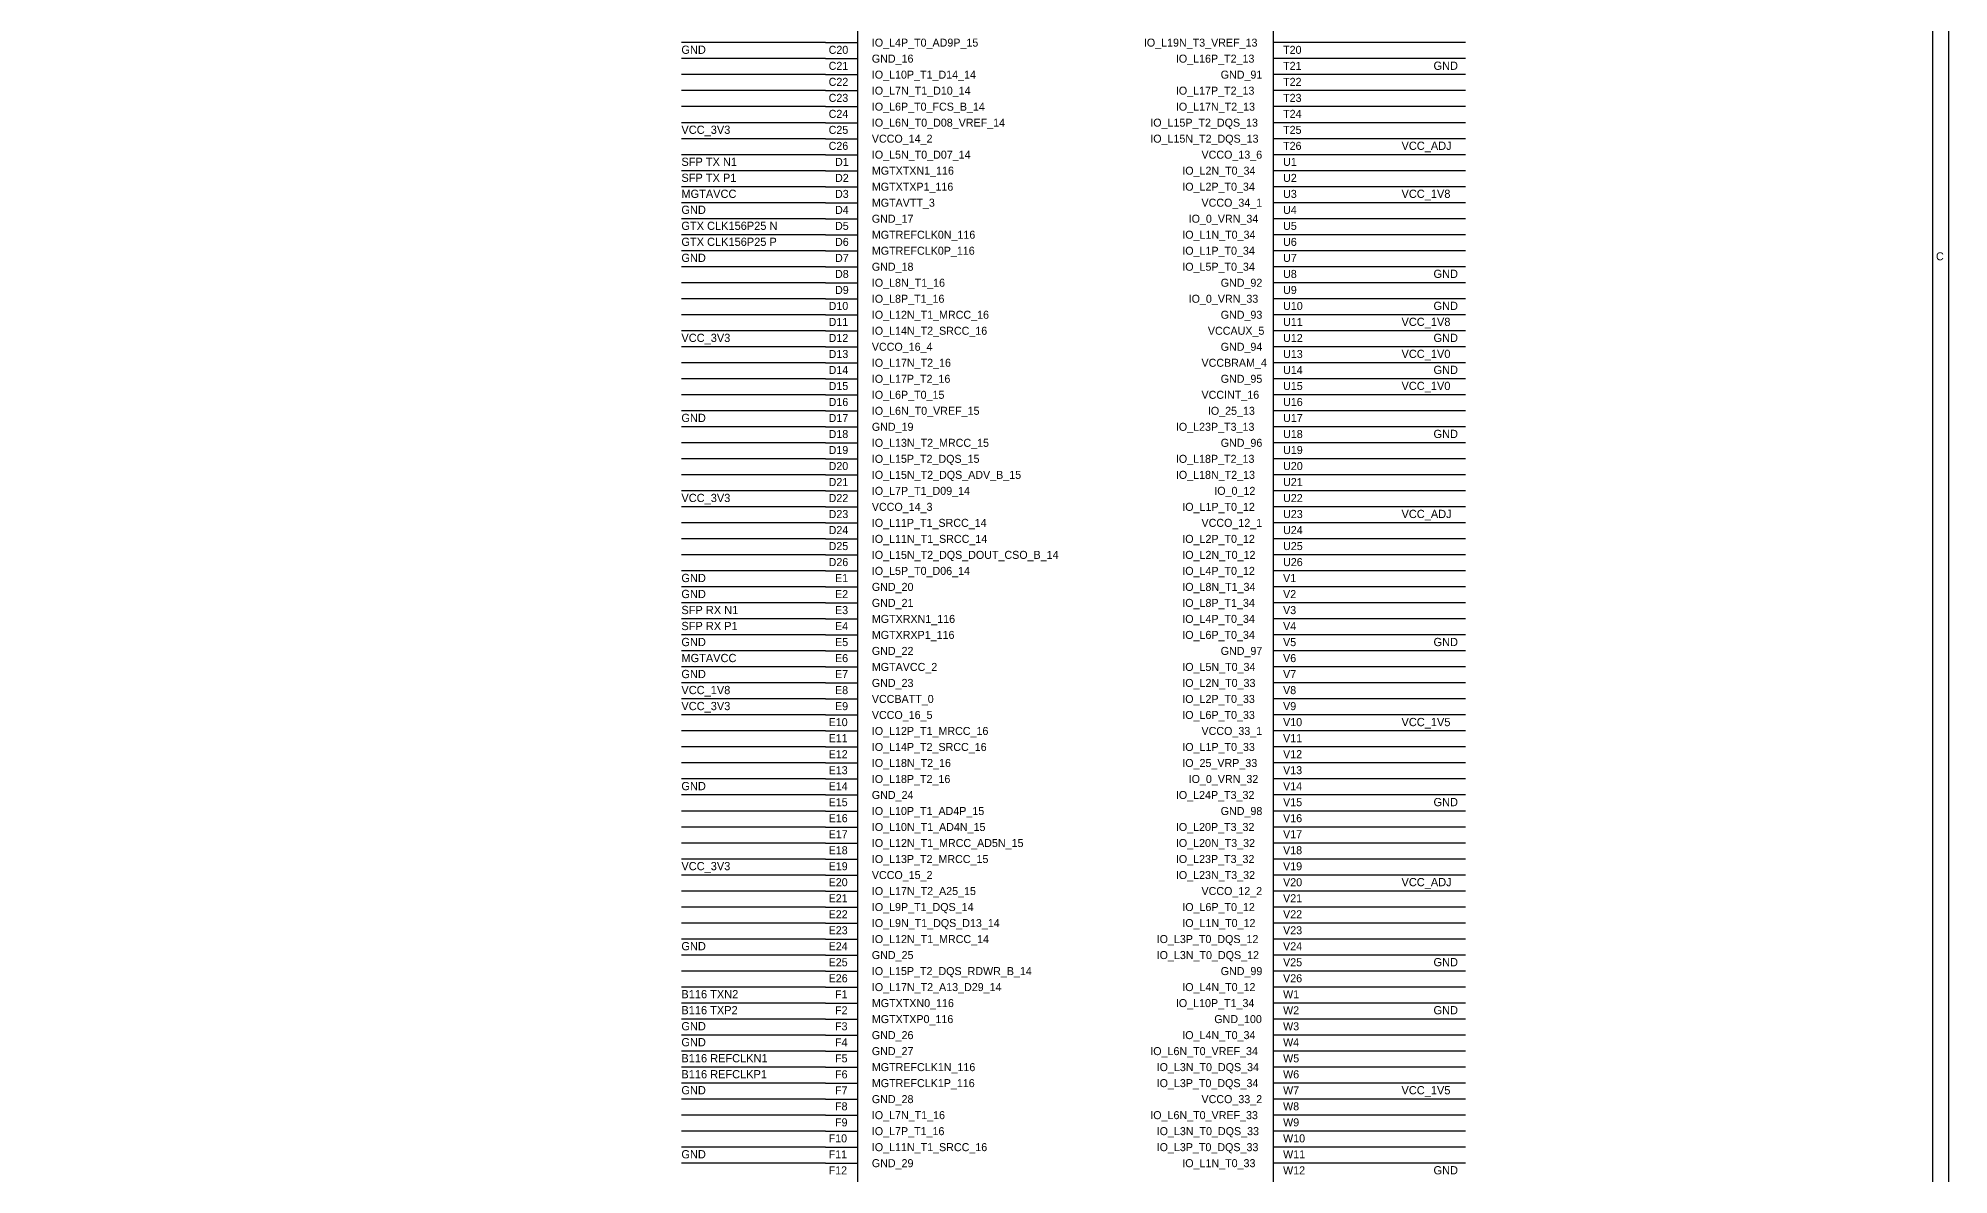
# Model space of a CAD drawing. Extents: x -3 to 747, y 3 to 1202.
# Drawn here: x 444 to 747.3, y 603.7 to 784 of the extents above; entities that cross this region are included whole.
import ezdxf

# ---------------------------------------------------------------- set-up
doc = ezdxf.new("R2010")
doc.units = 0

msp = doc.modelspace()

# ---------------------------------------------------------------- linework, layer by layer
at = {"layer": 'PARTS'}
for p, q in [((568.96, 783.336), (574.04, 783.336)), ((645.16, 783.336), (640.08, 783.336)), ((568.96, 780.796), (574.04, 780.796)), ((645.16, 780.796), (640.08, 780.796)), ((568.96, 778.256), (574.04, 778.256)), ((645.16, 778.256), (640.08, 778.256)), ((568.96, 775.716), (574.04, 775.716)), ((645.16, 775.716), (640.08, 775.716)), ((568.96, 773.176), (574.04, 773.176)), ((568.96, 770.636), (574.04, 770.636)), ((645.16, 773.176), (640.08, 773.176)), ((645.16, 770.636), (640.08, 770.636)), ((568.96, 768.096), (574.04, 768.096)), ((645.16, 768.096), (640.08, 768.096)), ((568.96, 765.556), (574.04, 765.556)), ((645.16, 765.556), (640.08, 765.556)), ((568.96, 763.016), (574.04, 763.016)), ((645.16, 763.016), (640.08, 763.016)), ((568.96, 760.476), (574.04, 760.476)), ((645.16, 760.476), (640.08, 760.476)), ((568.96, 757.936), (574.04, 757.936)), ((568.96, 755.396), (574.04, 755.396)), ((645.16, 757.936), (640.08, 757.936)), ((645.16, 755.396), (640.08, 755.396)), ((568.96, 752.856), (574.04, 752.856)), ((645.16, 752.856), (640.08, 752.856)), ((568.96, 750.316), (574.04, 750.316)), ((645.16, 750.316), (640.08, 750.316)), ((568.96, 747.776), (574.04, 747.776)), ((645.16, 747.776), (640.08, 747.776)), ((568.96, 745.236), (574.04, 745.236)), ((645.16, 745.236), (640.08, 745.236)), ((568.96, 742.696), (574.04, 742.696)), ((568.96, 740.156), (574.04, 740.156)), ((645.16, 742.696), (640.08, 742.696)), ((645.16, 740.156), (640.08, 740.156)), ((568.96, 737.616), (574.04, 737.616)), ((645.16, 737.616), (640.08, 737.616)), ((568.96, 735.076), (574.04, 735.076)), ((645.16, 735.076), (640.08, 735.076)), ((568.96, 732.536), (574.04, 732.536)), ((645.16, 732.536), (640.08, 732.536)), ((568.96, 729.996), (574.04, 729.996)), ((645.16, 729.996), (640.08, 729.996)), ((568.96, 727.456), (574.04, 727.456)), ((568.96, 724.916), (574.04, 724.916)), ((645.16, 727.456), (640.08, 727.456)), ((645.16, 724.916), (640.08, 724.916)), ((568.96, 722.376), (574.04, 722.376)), ((645.16, 722.376), (640.08, 722.376)), ((568.96, 719.836), (574.04, 719.836)), ((645.16, 719.836), (640.08, 719.836)), ((568.96, 717.296), (574.04, 717.296)), ((645.16, 717.296), (640.08, 717.296)), ((568.96, 714.756), (574.04, 714.756)), ((645.16, 714.756), (640.08, 714.756)), ((568.96, 712.216), (574.04, 712.216)), ((568.96, 709.676), (574.04, 709.676)), ((645.16, 712.216), (640.08, 712.216)), ((645.16, 709.676), (640.08, 709.676)), ((568.96, 707.136), (574.04, 707.136)), ((645.16, 707.136), (640.08, 707.136)), ((568.96, 704.596), (574.04, 704.596)), ((645.16, 704.596), (640.08, 704.596)), ((568.96, 702.056), (574.04, 702.056)), ((645.16, 702.056), (640.08, 702.056)), ((568.96, 699.516), (574.04, 699.516)), ((645.16, 699.516), (640.08, 699.516)), ((568.96, 696.976), (574.04, 696.976)), ((645.16, 696.976), (640.08, 696.976)), ((568.96, 694.436), (574.04, 694.436)), ((568.96, 691.896), (574.04, 691.896)), ((645.16, 694.436), (640.08, 694.436)), ((645.16, 691.896), (640.08, 691.896)), ((568.96, 689.356), (574.04, 689.356)), ((645.16, 689.356), (640.08, 689.356)), ((568.96, 686.816), (574.04, 686.816)), ((645.16, 686.816), (640.08, 686.816)), ((568.96, 684.276), (574.04, 684.276)), ((645.16, 684.276), (640.08, 684.276)), ((568.96, 681.736), (574.04, 681.736)), ((645.16, 681.736), (640.08, 681.736)), ((568.96, 679.196), (574.04, 679.196)), ((568.96, 676.656), (574.04, 676.656)), ((645.16, 679.196), (640.08, 679.196)), ((645.16, 676.656), (640.08, 676.656)), ((568.96, 674.116), (574.04, 674.116)), ((645.16, 674.116), (640.08, 674.116)), ((568.96, 671.576), (574.04, 671.576)), ((645.16, 671.576), (640.08, 671.576)), ((568.96, 669.036), (574.04, 669.036)), ((645.16, 669.036), (640.08, 669.036)), ((568.96, 666.496), (574.04, 666.496)), ((645.16, 666.496), (640.08, 666.496)), ((568.96, 663.956), (574.04, 663.956)), ((568.96, 661.416), (574.04, 661.416)), ((645.16, 663.956), (640.08, 663.956)), ((645.16, 661.416), (640.08, 661.416)), ((568.96, 658.876), (574.04, 658.876)), ((645.16, 658.876), (640.08, 658.876)), ((568.96, 656.336), (574.04, 656.336)), ((645.16, 656.336), (640.08, 656.336)), ((568.96, 653.796), (574.04, 653.796)), ((645.16, 653.796), (640.08, 653.796)), ((568.96, 651.256), (574.04, 651.256)), ((645.16, 651.256), (640.08, 651.256)), ((568.96, 648.716), (574.04, 648.716)), ((568.96, 646.176), (574.04, 646.176)), ((645.16, 648.716), (640.08, 648.716)), ((645.16, 646.176), (640.08, 646.176)), ((568.96, 643.636), (574.04, 643.636)), ((645.16, 643.636), (640.08, 643.636)), ((568.96, 641.096), (574.04, 641.096)), ((645.16, 641.096), (640.08, 641.096)), ((568.96, 638.556), (574.04, 638.556)), ((645.16, 638.556), (640.08, 638.556)), ((568.96, 636.016), (574.04, 636.016)), ((645.16, 636.016), (640.08, 636.016)), ((568.96, 633.476), (574.04, 633.476)), ((568.96, 630.936), (574.04, 630.936)), ((645.16, 633.476), (640.08, 633.476)), ((645.16, 630.936), (640.08, 630.936)), ((568.96, 628.396), (574.04, 628.396)), ((645.16, 628.396), (640.08, 628.396)), ((568.96, 625.856), (574.04, 625.856)), ((645.16, 625.856), (640.08, 625.856)), ((568.96, 623.316), (574.04, 623.316)), ((645.16, 623.316), (640.08, 623.316)), ((568.96, 620.776), (574.04, 620.776)), ((645.16, 620.776), (640.08, 620.776)), ((568.96, 618.236), (574.04, 618.236)), ((568.96, 615.696), (574.04, 615.696)), ((645.16, 618.236), (640.08, 618.236)), ((645.16, 615.696), (640.08, 615.696)), ((568.96, 613.156), (574.04, 613.156)), ((645.16, 613.156), (640.08, 613.156)), ((568.96, 610.616), (574.04, 610.616)), ((645.16, 610.616), (640.08, 610.616)), ((568.96, 608.076), (574.04, 608.076)), ((645.16, 608.076), (640.08, 608.076)), ((568.96, 605.536), (574.04, 605.536)), ((645.16, 605.536), (640.08, 605.536))]:
    msp.add_line(p, q, dxfattribs=at)
for points in [[(574.04, 963.676), (574.04, 102.616)], [(640.08, 102.616), (640.08, 963.676)]]:
    msp.add_lwpolyline(points, dxfattribs=at)
at = {"layer": 'TITLE'}
for points in [[(-2.54, 2.54), (747.268, 2.54), (747.268, 1202.436), (-2.54, 1202.436)], [(0, 5.08), (744.728, 5.08), (744.728, 1199.896), (0, 1199.896)]]:
    msp.add_lwpolyline(points, close=True, dxfattribs=at)
at = {"layer": 'WIRE'}
for points in [[(568.96, 783.336), (546.1, 783.336)], [(670.56, 783.336), (645.16, 783.336)], [(568.96, 780.796), (546.1, 780.796)], [(670.56, 780.796), (645.16, 780.796)], [(568.96, 778.256), (546.1, 778.256)], [(670.56, 778.256), (645.16, 778.256)], [(568.96, 775.716), (546.1, 775.716)], [(670.56, 775.716), (645.16, 775.716)], [(568.96, 773.176), (546.1, 773.176)], [(568.96, 770.636), (546.1, 770.636)], [(670.56, 773.176), (645.16, 773.176)], [(670.56, 770.636), (645.16, 770.636)], [(568.96, 768.096), (546.1, 768.096)], [(670.56, 768.096), (645.16, 768.096)], [(568.96, 765.556), (546.1, 765.556)], [(670.56, 765.556), (645.16, 765.556)], [(568.96, 763.016), (546.1, 763.016)], [(670.56, 763.016), (645.16, 763.016)], [(568.96, 760.476), (546.1, 760.476)], [(670.56, 760.476), (645.16, 760.476)], [(568.96, 757.936), (546.1, 757.936)], [(568.96, 755.396), (546.1, 755.396)], [(670.56, 757.936), (645.16, 757.936)], [(670.56, 755.396), (645.16, 755.396)], [(568.96, 752.856), (546.1, 752.856)], [(670.56, 752.856), (645.16, 752.856)], [(568.96, 750.316), (546.1, 750.316)], [(670.56, 750.316), (645.16, 750.316)], [(568.96, 747.776), (546.1, 747.776)], [(670.56, 747.776), (645.16, 747.776)], [(568.96, 745.236), (546.1, 745.236)], [(670.56, 745.236), (645.16, 745.236)], [(568.96, 742.696), (546.1, 742.696)], [(568.96, 740.156), (546.1, 740.156)], [(670.56, 742.696), (645.16, 742.696)], [(670.56, 740.156), (645.16, 740.156)], [(568.96, 737.616), (546.1, 737.616)], [(670.56, 737.616), (645.16, 737.616)], [(568.96, 735.076), (546.1, 735.076)], [(670.56, 735.076), (645.16, 735.076)], [(568.96, 732.536), (546.1, 732.536)], [(670.56, 732.536), (645.16, 732.536)], [(568.96, 729.996), (546.1, 729.996)], [(670.56, 729.996), (645.16, 729.996)], [(568.96, 727.456), (546.1, 727.456)], [(568.96, 724.916), (546.1, 724.916)], [(670.56, 727.456), (645.16, 727.456)], [(670.56, 724.916), (645.16, 724.916)], [(568.96, 722.376), (546.1, 722.376)], [(670.56, 722.376), (645.16, 722.376)], [(568.96, 719.836), (546.1, 719.836)], [(670.56, 719.836), (645.16, 719.836)], [(568.96, 717.296), (546.1, 717.296)], [(670.56, 717.296), (645.16, 717.296)], [(568.96, 714.756), (546.1, 714.756)], [(670.56, 714.756), (645.16, 714.756)], [(568.96, 712.216), (546.1, 712.216)], [(568.96, 709.676), (546.1, 709.676)], [(670.56, 712.216), (645.16, 712.216)], [(670.56, 709.676), (645.16, 709.676)], [(568.96, 707.136), (546.1, 707.136)], [(670.56, 707.136), (645.16, 707.136)], [(568.96, 704.596), (546.1, 704.596)], [(670.56, 704.596), (645.16, 704.596)], [(568.96, 702.056), (546.1, 702.056)], [(670.56, 702.056), (645.16, 702.056)], [(568.96, 699.516), (546.1, 699.516)], [(670.56, 699.516), (645.16, 699.516)], [(568.96, 696.976), (546.1, 696.976)], [(670.56, 696.976), (645.16, 696.976)], [(568.96, 694.436), (546.1, 694.436)], [(568.96, 691.896), (546.1, 691.896)], [(670.56, 694.436), (645.16, 694.436)], [(670.56, 691.896), (645.16, 691.896)], [(568.96, 689.356), (546.1, 689.356)], [(670.56, 689.356), (645.16, 689.356)], [(568.96, 686.816), (546.1, 686.816)], [(670.56, 686.816), (645.16, 686.816)], [(568.96, 684.276), (546.1, 684.276)], [(670.56, 684.276), (645.16, 684.276)], [(568.96, 681.736), (546.1, 681.736)], [(670.56, 681.736), (645.16, 681.736)], [(568.96, 679.196), (546.1, 679.196)], [(568.96, 676.656), (546.1, 676.656)], [(670.56, 679.196), (645.16, 679.196)], [(670.56, 676.656), (645.16, 676.656)], [(568.96, 674.116), (546.1, 674.116)], [(670.56, 674.116), (645.16, 674.116)], [(568.96, 671.576), (546.1, 671.576)], [(670.56, 671.576), (645.16, 671.576)], [(568.96, 669.036), (546.1, 669.036)], [(670.56, 669.036), (645.16, 669.036)], [(568.96, 666.496), (546.1, 666.496)], [(670.56, 666.496), (645.16, 666.496)], [(568.96, 663.956), (546.1, 663.956)], [(568.96, 661.416), (546.1, 661.416)], [(670.56, 663.956), (645.16, 663.956)], [(670.56, 661.416), (645.16, 661.416)], [(568.96, 658.876), (546.1, 658.876)], [(670.56, 658.876), (645.16, 658.876)], [(568.96, 656.336), (546.1, 656.336)], [(670.56, 656.336), (645.16, 656.336)], [(568.96, 653.796), (546.1, 653.796)], [(670.56, 653.796), (645.16, 653.796)], [(568.96, 651.256), (546.1, 651.256)], [(670.56, 651.256), (645.16, 651.256)], [(568.96, 648.716), (546.1, 648.716)], [(568.96, 646.176), (546.1, 646.176)], [(670.56, 648.716), (645.16, 648.716)], [(670.56, 646.176), (645.16, 646.176)], [(568.96, 643.636), (546.1, 643.636)], [(670.56, 643.636), (645.16, 643.636)], [(568.96, 641.096), (546.1, 641.096)], [(670.56, 641.096), (645.16, 641.096)], [(568.96, 638.556), (546.1, 638.556)], [(670.56, 638.556), (645.16, 638.556)], [(568.96, 636.016), (546.1, 636.016)], [(670.56, 636.016), (645.16, 636.016)], [(568.96, 633.476), (546.1, 633.476)], [(568.96, 630.936), (546.1, 630.936)], [(670.56, 633.476), (645.16, 633.476)], [(670.56, 630.936), (645.16, 630.936)], [(568.96, 628.396), (546.1, 628.396)], [(670.56, 628.396), (645.16, 628.396)], [(568.96, 625.856), (546.1, 625.856)], [(670.56, 625.856), (645.16, 625.856)], [(568.96, 623.316), (546.1, 623.316)], [(670.56, 623.316), (645.16, 623.316)], [(568.96, 620.776), (546.1, 620.776)], [(670.56, 620.776), (645.16, 620.776)], [(568.96, 618.236), (546.1, 618.236)], [(568.96, 615.696), (546.1, 615.696)], [(670.56, 618.236), (645.16, 618.236)], [(670.56, 615.696), (645.16, 615.696)], [(568.96, 613.156), (546.1, 613.156)], [(670.56, 613.156), (645.16, 613.156)], [(568.96, 610.616), (546.1, 610.616)], [(670.56, 610.616), (645.16, 610.616)], [(568.96, 608.076), (546.1, 608.076)], [(670.56, 608.076), (645.16, 608.076)], [(568.96, 605.536), (546.1, 605.536)], [(670.56, 605.536), (645.16, 605.536)]]:
    msp.add_lwpolyline(points, dxfattribs=at)

# ---------------------------------------------------------------- texts
at = {"layer": 'PARTS'}
for s, p in [('C20', (569.468, 781.558)), ('IO_L4P_T0_AD9P_15', (576.326, 782.701)), ('IO_L19N_T3_VREF_13', (619.506, 782.701)), ('T20', (641.604, 781.558)), ('C21', (569.468, 779.018)), ('GND_16', (576.326, 780.161)), ('IO_L16P_T2_13', (624.586, 780.161)), ('T21', (641.604, 779.018)), ('C22', (569.468, 776.478)), ('IO_L10P_T1_D14_14', (576.326, 777.621)), ('IO_L7N_T1_D10_14', (576.326, 775.081)), ('IO_L17P_T2_13', (624.586, 775.081)), ('GND_91', (631.698, 777.621)), ('T22', (641.604, 776.478)), ('C23', (569.468, 773.938)), ('IO_L6P_T0_FCS_B_14', (576.326, 772.541)), ('IO_L17N_T2_13', (624.586, 772.541)), ('T23', (641.604, 773.938)), ('C24', (569.468, 771.398)), ('IO_L6N_T0_D08_VREF_14', (576.326, 770.001)), ('IO_L15P_T2_DQS_13', (620.522, 770.001)), ('T24', (641.604, 771.398)), ('C25', (569.468, 768.858)), ('C26', (569.468, 766.318)), ('VCCO_14_2', (576.326, 767.461)), ('IO_L15N_T2_DQS_13', (620.522, 767.461)), ('T25', (641.604, 768.858)), ('T26', (641.604, 766.318)), ('D1', (570.484, 763.778)), ('IO_L5N_T0_D07_14', (576.326, 764.921)), ('VCCO_13_6', (628.65, 764.921)), ('U1', (641.604, 763.778)), ('D2', (570.484, 761.238)), ('MGTXTXN1_116', (576.326, 762.381)), ('IO_L2N_T0_34', (625.602, 762.381)), ('U2', (641.604, 761.238)), ('D3', (570.484, 758.698)), ('MGTXTXP1_116', (576.326, 759.841)), ('MGTAVTT_3', (576.326, 757.301)), ('IO_L2P_T0_34', (625.602, 759.841)), ('VCCO_34_1', (628.65, 757.301)), ('U3', (641.604, 758.698)), ('D4', (570.484, 756.158)), ('GND_17', (576.326, 754.761)), ('IO_0_VRN_34', (626.618, 754.761)), ('U4', (641.604, 756.158)), ('D5', (570.484, 753.618)), ('D6', (570.484, 751.078)), ('MGTREFCLK0N_116', (576.326, 752.221)), ('IO_L1N_T0_34', (625.602, 752.221)), ('U5', (641.604, 753.618)), ('U6', (641.604, 751.078)), ('D7', (570.484, 748.538)), ('MGTREFCLK0P_116', (576.326, 749.681)), ('IO_L1P_T0_34', (625.602, 749.681)), ('U7', (641.604, 748.538)), ('D8', (570.484, 745.998)), ('GND_18', (576.326, 747.141)), ('IO_L5P_T0_34', (625.602, 747.141)), ('U8', (641.604, 745.998)), ('D9', (570.484, 743.458)), ('IO_L8N_T1_16', (576.326, 744.601)), ('IO_L8P_T1_16', (576.326, 742.061)), ('IO_0_VRN_33', (626.618, 742.061)), ('GND_92', (631.698, 744.601)), ('U9', (641.604, 743.458)), ('D10', (569.468, 740.918)), ('IO_L12N_T1_MRCC_16', (576.326, 739.521)), ('GND_93', (631.698, 739.521)), ('U10', (641.604, 740.918)), ('D11', (569.468, 738.378)), ('D12', (569.468, 735.838)), ('IO_L14N_T2_SRCC_16', (576.326, 736.981)), ('VCCAUX_5', (629.666, 736.981)), ('U11', (641.604, 738.378)), ('U12', (641.604, 735.838)), ('D13', (569.468, 733.298)), ('VCCO_16_4', (576.326, 734.441)), ('GND_94', (631.698, 734.441)), ('U13', (641.604, 733.298)), ('D14', (569.468, 730.758)), ('IO_L17N_T2_16', (576.326, 731.901)), ('VCCBRAM_4', (628.65, 731.901)), ('U14', (641.604, 730.758)), ('D15', (569.468, 728.218)), ('IO_L17P_T2_16', (576.326, 729.361)), ('IO_L6P_T0_15', (576.326, 726.821)), ('VCCINT_16', (628.65, 726.821)), ('GND_95', (631.698, 729.361)), ('U15', (641.604, 728.218)), ('D16', (569.468, 725.678)), ('IO_L6N_T0_VREF_15', (576.326, 724.281)), ('IO_25_13', (629.666, 724.281)), ('U16', (641.604, 725.678)), ('D17', (569.468, 723.138)), ('D18', (569.468, 720.598)), ('GND_19', (576.326, 721.741)), ('IO_L23P_T3_13', (624.586, 721.741)), ('U17', (641.604, 723.138)), ('U18', (641.604, 720.598)), ('D19', (569.468, 718.058)), ('IO_L13N_T2_MRCC_15', (576.326, 719.201)), ('GND_96', (631.698, 719.201)), ('U19', (641.604, 718.058)), ('D20', (569.468, 715.518)), ('IO_L15P_T2_DQS_15', (576.326, 716.661)), ('IO_L18P_T2_13', (624.586, 716.661)), ('U20', (641.604, 715.518)), ('D21', (569.468, 712.978)), ('IO_L15N_T2_DQS_ADV_B_15', (576.326, 714.121)), ('IO_L7P_T1_D09_14', (576.326, 711.581)), ('IO_L18N_T2_13', (624.586, 714.121)), ('IO_0_12', (630.682, 711.581)), ('U21', (641.604, 712.978)), ('D22', (569.468, 710.438)), ('VCCO_14_3', (576.326, 709.041)), ('IO_L1P_T0_12', (625.602, 709.041)), ('U22', (641.604, 710.438)), ('D23', (569.468, 707.898)), ('D24', (569.468, 705.358)), ('IO_L11P_T1_SRCC_14', (576.326, 706.501)), ('VCCO_12_1', (628.65, 706.501)), ('U23', (641.604, 707.898)), ('U24', (641.604, 705.358)), ('D25', (569.468, 702.818)), ('IO_L11N_T1_SRCC_14', (576.326, 703.961)), ('IO_L2P_T0_12', (625.602, 703.961)), ('U25', (641.604, 702.818)), ('D26', (569.468, 700.278)), ('IO_L15N_T2_DQS_DOUT_CSO_B_14', (576.326, 701.421)), ('IO_L2N_T0_12', (625.602, 701.421)), ('U26', (641.604, 700.278)), ('E1', (570.484, 697.738)), ('GND_20', (576.326, 696.341)), ('IO_L5P_T0_D06_14', (576.326, 698.881)), ('IO_L4P_T0_12', (625.602, 698.881)), ('IO_L8N_T1_34', (625.602, 696.341)), ('V1', (641.604, 697.738)), ('E2', (570.484, 695.198)), ('GND_21', (576.326, 693.801)), ('IO_L8P_T1_34', (625.602, 693.801)), ('V2', (641.604, 695.198)), ('E3', (570.484, 692.658)), ('MGTXRXN1_116', (576.326, 691.261)), ('IO_L4P_T0_34', (625.602, 691.261)), ('V3', (641.604, 692.658)), ('E4', (570.484, 690.118)), ('E5', (570.484, 687.578)), ('MGTXRXP1_116', (576.326, 688.721)), ('IO_L6P_T0_34', (625.602, 688.721)), ('V4', (641.604, 690.118)), ('V5', (641.604, 687.578)), ('E6', (570.484, 685.038)), ('GND_22', (576.326, 686.181)), ('GND_97', (631.698, 686.181)), ('V6', (641.604, 685.038)), ('E7', (570.484, 682.498)), ('GND_23', (576.326, 681.101)), ('MGTAVCC_2', (576.326, 683.641)), ('IO_L5N_T0_34', (625.602, 683.641)), ('IO_L2N_T0_33', (625.602, 681.101)), ('V7', (641.604, 682.498)), ('E8', (570.484, 679.958)), ('VCCBATT_0', (576.326, 678.561)), ('IO_L2P_T0_33', (625.602, 678.561)), ('V8', (641.604, 679.958)), ('E9', (570.484, 677.418)), ('VCCO_16_5', (576.326, 676.021)), ('IO_L6P_T0_33', (625.602, 676.021)), ('V9', (641.604, 677.418)), ('E10', (569.468, 674.878)), ('E11', (569.468, 672.338)), ('IO_L12P_T1_MRCC_16', (576.326, 673.481)), ('VCCO_33_1', (628.65, 673.481)), ('V10', (641.604, 674.878)), ('V11', (641.604, 672.338)), ('E12', (569.468, 669.798)), ('IO_L14P_T2_SRCC_16', (576.326, 670.941)), ('IO_L1P_T0_33', (625.602, 670.941)), ('V12', (641.604, 669.798)), ('E13', (569.468, 667.258)), ('IO_L18N_T2_16', (576.326, 668.401)), ('IO_25_VRP_33', (625.602, 668.401)), ('V13', (641.604, 667.258)), ('E14', (569.468, 664.718)), ('GND_24', (576.326, 663.321)), ('IO_L18P_T2_16', (576.326, 665.861)), ('IO_L24P_T3_32', (624.586, 663.321)), ('IO_0_VRN_32', (626.618, 665.861)), ('V14', (641.604, 664.718)), ('E15', (569.468, 662.178)), ('IO_L10P_T1_AD4P_15', (576.326, 660.781)), ('GND_98', (631.698, 660.781)), ('V15', (641.604, 662.178)), ('E16', (569.468, 659.638)), ('E17', (569.468, 657.098)), ('IO_L10N_T1_AD4N_15', (576.326, 658.241)), ('IO_L20P_T3_32', (624.586, 658.241)), ('V16', (641.604, 659.638)), ('V17', (641.604, 657.098)), ('E18', (569.468, 654.558)), ('IO_L12N_T1_MRCC_AD5N_15', (576.326, 655.701)), ('IO_L20N_T3_32', (624.586, 655.701)), ('V18', (641.604, 654.558)), ('E19', (569.468, 652.018)), ('IO_L13P_T2_MRCC_15', (576.326, 653.161)), ('IO_L23P_T3_32', (624.586, 653.161)), ('V19', (641.604, 652.018)), ('E20', (569.468, 649.478)), ('VCCO_15_2', (576.326, 650.621)), ('IO_L17N_T2_A25_15', (576.326, 648.081)), ('IO_L23N_T3_32', (624.586, 650.621)), ('VCCO_12_2', (628.65, 648.081)), ('V20', (641.604, 649.478)), ('E21', (569.468, 646.938)), ('IO_L9P_T1_DQS_14', (576.326, 645.541)), ('IO_L6P_T0_12', (625.602, 645.541)), ('V21', (641.604, 646.938)), ('E22', (569.468, 644.398)), ('E23', (569.468, 641.858)), ('IO_L9N_T1_DQS_D13_14', (576.326, 643.001)), ('IO_L1N_T0_12', (625.602, 643.001)), ('V22', (641.604, 644.398)), ('V23', (641.604, 641.858)), ('E24', (569.468, 639.318)), ('IO_L12N_T1_MRCC_14', (576.326, 640.461)), ('IO_L3P_T0_DQS_12', (621.538, 640.461)), ('V24', (641.604, 639.318)), ('E25', (569.468, 636.778)), ('GND_25', (576.326, 637.921)), ('IO_L3N_T0_DQS_12', (621.538, 637.921)), ('V25', (641.604, 636.778)), ('E26', (569.468, 634.238)), ('IO_L15P_T2_DQS_RDWR_B_14', (576.326, 635.381)), ('IO_L17N_T2_A13_D29_14', (576.326, 632.841)), ('IO_L4N_T0_12', (625.602, 632.841)), ('GND_99', (631.698, 635.381)), ('V26', (641.604, 634.238)), ('F1', (570.484, 631.698)), ('MGTXTXN0_116', (576.326, 630.301)), ('IO_L10P_T1_34', (624.586, 630.301)), ('W1', (641.604, 631.698)), ('F2', (570.484, 629.158)), ('F3', (570.484, 626.618)), ('MGTXTXP0_116', (576.326, 627.761)), ('GND_100', (630.682, 627.761)), ('W2', (641.604, 629.158)), ('W3', (641.604, 626.618)), ('F4', (570.484, 624.078)), ('GND_26', (576.326, 625.221)), ('IO_L4N_T0_34', (625.602, 625.221)), ('W4', (641.604, 624.078)), ('F5', (570.484, 621.538)), ('GND_27', (576.326, 622.681)), ('IO_L6N_T0_VREF_34', (620.522, 622.681)), ('W5', (641.604, 621.538)), ('F6', (570.484, 618.998)), ('MGTREFCLK1N_116', (576.326, 620.141)), ('MGTREFCLK1P_116', (576.326, 617.601)), ('IO_L3N_T0_DQS_34', (621.538, 620.141)), ('IO_L3P_T0_DQS_34', (621.538, 617.601)), ('W6', (641.604, 618.998)), ('F7', (570.484, 616.458)), ('GND_28', (576.326, 615.061)), ('VCCO_33_2', (628.65, 615.061)), ('W7', (641.604, 616.458)), ('F8', (570.484, 613.918)), ('F9', (570.484, 611.378)), ('IO_L7N_T1_16', (576.326, 612.521)), ('IO_L6N_T0_VREF_33', (620.522, 612.521)), ('W8', (641.604, 613.918)), ('W9', (641.604, 611.378)), ('F10', (569.468, 608.838)), ('IO_L7P_T1_16', (576.326, 609.981)), ('IO_L3N_T0_DQS_33', (621.538, 609.981)), ('W10', (641.604, 608.838)), ('F11', (569.468, 606.298)), ('IO_L11N_T1_SRCC_16', (576.326, 607.441)), ('IO_L3P_T0_DQS_33', (621.538, 607.441)), ('W11', (641.604, 606.298)), ('F12', (569.468, 603.758)), ('GND_29', (576.326, 604.901)), ('IO_L1N_T0_33', (625.602, 604.901)), ('W12', (641.604, 603.758))]:
    msp.add_text(s, height=1.27, dxfattribs=at).set_placement(p)
at = {"layer": 'TITLE'}
msp.add_text('C', height=1.27, dxfattribs=at).set_placement((745.236, 748.792))
at = {"layer": 'WIRETEXT'}
for s, p in [('GND', (546.1, 781.558)), ('GND', (665.48, 779.018)), ('VCC_3V3', (546.1, 768.858)), ('VCC_ADJ', (660.4, 766.318)), ('SFP TX N1', (546.1, 763.778)), ('SFP TX P1', (546.1, 761.238)), ('MGTAVCC', (546.1, 758.698)), ('VCC_1V8', (660.4, 758.698)), ('GND', (546.1, 756.158)), ('GTX CLK156P25 N', (546.1, 753.618)), ('GTX CLK156P25 P', (546.1, 751.078)), ('GND', (546.1, 748.538)), ('GND', (665.48, 745.998)), ('GND', (665.48, 740.918)), ('VCC_3V3', (546.1, 735.838)), ('VCC_1V8', (660.4, 738.378)), ('GND', (665.48, 735.838)), ('VCC_1V0', (660.4, 733.298)), ('GND', (665.48, 730.758)), ('VCC_1V0', (660.4, 728.218)), ('GND', (546.1, 723.138)), ('GND', (665.48, 720.598)), ('VCC_3V3', (546.1, 710.438)), ('VCC_ADJ', (660.4, 707.898)), ('GND', (546.1, 697.738)), ('GND', (546.1, 695.198)), ('SFP RX N1', (546.1, 692.658)), ('SFP RX P1', (546.1, 690.118)), ('GND', (546.1, 687.578)), ('GND', (665.48, 687.578)), ('MGTAVCC', (546.1, 685.038)), ('GND', (546.1, 682.498)), ('VCC_1V8', (546.1, 679.958)), ('VCC_3V3', (546.1, 677.418)), ('VCC_1V5', (660.4, 674.878)), ('GND', (546.1, 664.718)), ('GND', (665.48, 662.178)), ('VCC_3V3', (546.1, 652.018)), ('VCC_ADJ', (660.4, 649.478)), ('GND', (546.1, 639.318)), ('GND', (665.48, 636.778)), ('B116 TXN2', (546.1, 631.698)), ('GND', (546.1, 626.618)), ('B116 TXP2', (546.1, 629.158)), ('GND', (665.48, 629.158)), ('GND', (546.1, 624.078)), ('B116 REFCLKN1', (546.1, 621.538)), ('B116 REFCLKP1', (546.1, 618.998)), ('GND', (546.1, 616.458)), ('VCC_1V5', (660.4, 616.458)), ('GND', (546.1, 606.298)), ('GND', (665.48, 603.758))]:
    msp.add_text(s, height=1.3057, dxfattribs=at).set_placement(p)

doc.saveas('drawing.dxf')
